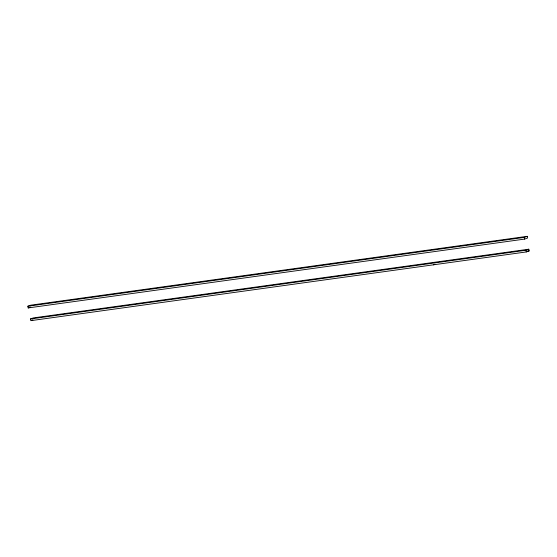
<?xml version="1.0" encoding="UTF-8"?>
<svg xmlns="http://www.w3.org/2000/svg" width="557" height="557" viewBox="0 0 557 557"><rect width="100%" height="100%" fill="white"/><g stroke="black" fill="none" stroke-linecap="round" stroke-linejoin="round"><path stroke-width="0.84" d="M27.85 306.246L30.705 305.187L527.194 236.335L527.542 238.027L524.68 239.078L28.198 307.93L27.85 306.246L524.339 237.393L527.194 236.335M28.198 307.93L30.336 307.144M30.461 318.973L33.323 317.922L528.802 249.209L529.15 250.894L526.295 251.945L30.809 320.665L30.461 318.973L525.947 250.26L528.802 249.209M31.526 320.4L32.954 319.871M433.388 264.833L434.815 264.303M527.43 251.13L529.15 250.894M524.339 237.393L524.68 239.078M525.947 250.26L526.295 251.945"/></g></svg>
